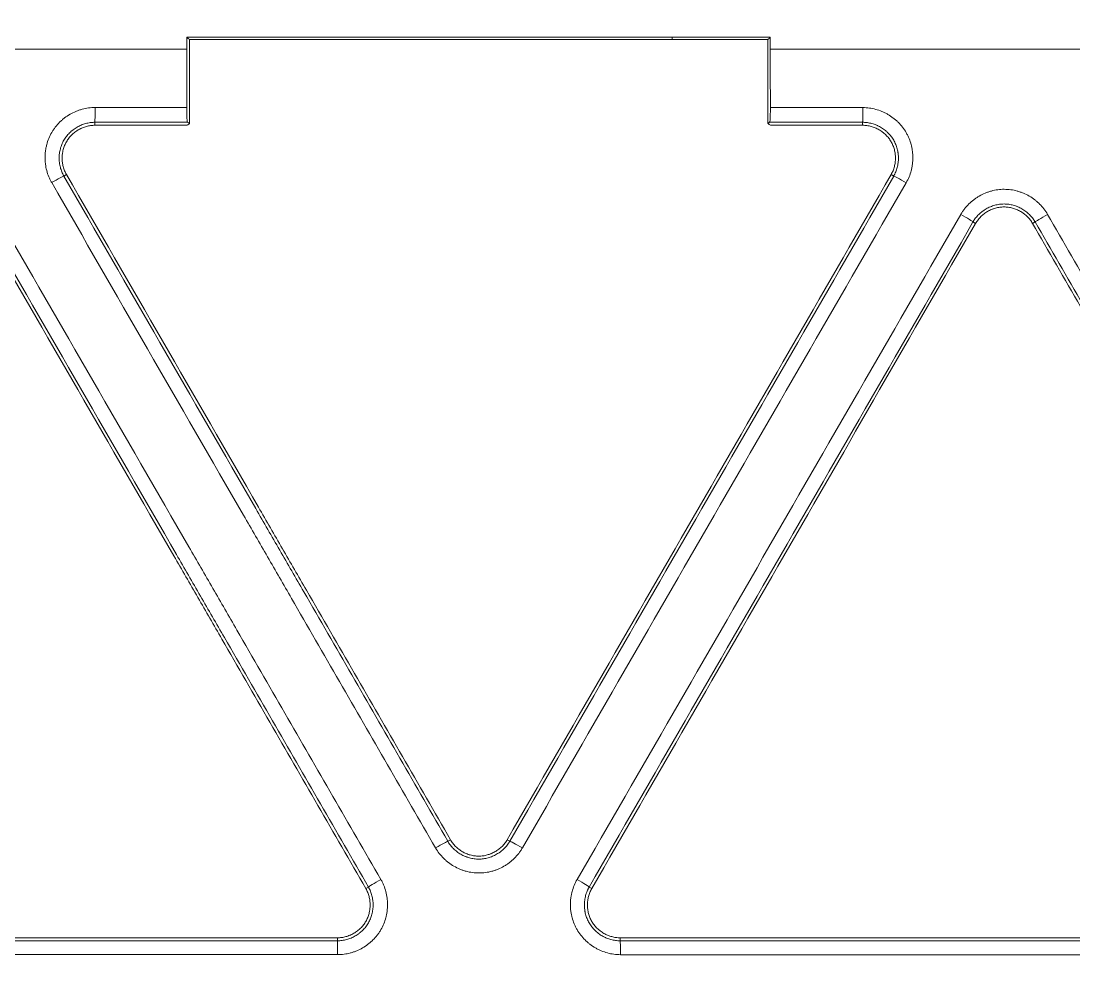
# Model space of a CAD drawing. Header units: inches. Extents: x 405346 to 489838, y -25612 to 14934.
# Drawn here: x 462971.97 to 463007.04, y 4533.81 to 4565.74 of the extents above; entities that cross this region are included whole.
import ezdxf

# ---------------------------------------------------------------- set-up
doc = ezdxf.new("R2010")
doc.units = ezdxf.units.IN
doc.header["$LTSCALE"] = 200
doc.header["$MEASUREMENT"] = 0
doc.layers.add('SS-EQ', color=2, linetype='Continuous', lineweight=20)

# ---------------------------------------------------------------- blocks, each defined once
blk = doc.blocks.new('4way무풍')
at = {"layer": 'SS-EQ'}
for p, q in [((182.845, 243.697), (182.845, 240.893)), ((202.112, 240.898), (202.112, 243.695)), ((179.695, 240.938), (179.695, 240.839)), ((205.27, 240.839), (205.27, 240.938)), ((178.747, 239.197), (178.66, 239.147)), ((206.304, 239.147), (206.217, 239.197)), ((209.033, 237.572), (208.946, 237.622)), ((211.014, 237.622), (210.928, 237.572)), ((191.448, 216.999), (191.535, 217.049)), ((193.43, 217.049), (193.517, 216.999)), ((188.719, 215.424), (188.805, 215.473)), ((196.159, 215.473), (196.246, 215.424)), ((187.771, 213.682), (187.771, 213.782)), ((197.193, 213.782), (197.193, 213.682))]:
    blk.add_line(p, q, dxfattribs=at)
for centre, major_axis, ratio, start_param, end_param in [((179.695, 241.412), (0, -0.474), 0.006993, 0.034977, 1.610114), ((205.269, 241.412), (0, -0.474), 0.011817, 0.03522, 1.605102), ((178.25, 238.91), (-0.41, -0.237), 0.029822, 3.176515, 4.686944), ((206.714, 238.91), (-0.41, 0.237), 0.034752, 4.717189, 6.248258), ((208.536, 237.858), (-0.41, 0.237), 0.034331, 3.17652, 4.715798), ((211.425, 237.858), (0.41, 0.237), 0.018909, 1.542275, 3.10668), ((191.038, 216.762), (-0.41, -0.237), 0.016529, 3.176504, 4.686624), ((193.926, 216.762), (0.41, -0.237), 0.03041, 1.57114, 3.10667), ((189.215, 215.71), (-0.41, -0.237), 0.016714, 4.686852, 6.248274), ((195.749, 215.71), (-0.41, 0.237), 0.030114, 3.176515, 4.711674), ((187.771, 213.208), (0, 0.474), 0.013941, 4.739047, 6.248275), ((197.193, 213.208), (0, 0.474), 0.016632, 4.73696, 6.248274)]:
    blk.add_ellipse(centre, major_axis=major_axis, ratio=ratio, start_param=start_param, end_param=end_param, dxfattribs=at)
for points, knots in [([(0.032, 346.294), (6.969, 346.294), (13.906, 346.294), (27.78, 346.294), (34.717, 346.294), (55.528, 346.294), (69.403, 346.294), (97.151, 346.294), (111.025, 346.294), (138.774, 346.294), (152.648, 346.294), (180.396, 346.294), (194.27, 346.294), (215.082, 346.294), (222.019, 346.294), (235.893, 346.294), (242.83, 346.293), (253.236, 346.293), (256.704, 346.293), (263.641, 346.293), (267.11, 346.293), (272.313, 346.294), (274.047, 346.294), (276.648, 346.294), (277.516, 346.294), (279.25, 346.293), (280.117, 346.293), (281.418, 346.292), (281.851, 346.292), (282.718, 346.292), (283.152, 346.292), (283.802, 346.293), (284.019, 346.293), (284.453, 346.293), (284.669, 346.294), (285.103, 346.293), (285.32, 346.293), (285.753, 346.29), (285.97, 346.288), (286.62, 346.277), (287.054, 346.265), (287.92, 346.231), (288.353, 346.21), (289.653, 346.132), (290.519, 346.062), (291.818, 345.929), (292.25, 345.88), (292.899, 345.799), (293.116, 345.771), (293.548, 345.712), (294.627, 345.561), (295.697, 345.381), (298.249, 344.897), (299.929, 344.504), (302.417, 343.81), (304.065, 343.312), (305.692, 342.745), (308.116, 341.843), (309.711, 341.171), (311.481, 340.335), (311.677, 340.241), (312.069, 340.051), (312.265, 339.955), (312.851, 339.663), (313.238, 339.464), (314.393, 338.857), (315.91, 338.017), (317.385, 337.118), (318.837, 336.19), (319.553, 335.711), (320.962, 334.724), (322.351, 333.707), (324.369, 332.094), (326.323, 330.393), (327.582, 329.199), (328.355, 328.434), (328.586, 328.204), (328.815, 327.97), (328.968, 327.815), (329.044, 327.736), (329.423, 327.345), (329.723, 327.029), (330.61, 326.072), (331.762, 324.776), (333.399, 322.77), (334.43, 321.391), (335.932, 319.291), (336.873, 317.85), (338.196, 315.627), (339.047, 314.124), (339.838, 312.579), (340.313, 311.601), (340.454, 311.306), (340.593, 311.01), (340.685, 310.812), (340.731, 310.713), (340.958, 310.218), (341.136, 309.82), (341.654, 308.624), (342.309, 307.019), (343.186, 304.582), (343.7, 302.939), (344.419, 300.459), (344.828, 298.787), (345.336, 296.251), (345.487, 295.4), (345.755, 293.69), (345.871, 292.83), (345.994, 291.749), (346.017, 291.532), (346.062, 291.099), (346.083, 290.881), (346.143, 290.23), (346.178, 289.796), (346.239, 288.927), (346.265, 288.492), (346.307, 287.624), (346.324, 287.189), (346.342, 286.538), (346.347, 286.32), (346.354, 285.886), (346.356, 285.669), (346.359, 285.234), (346.359, 285.017), (346.359, 284.582), (346.359, 284.365), (346.359, 283.714), (346.358, 283.279), (346.358, 282.41), (346.358, 281.976), (346.358, 280.672), (346.358, 279.803), (346.359, 278.065), (346.359, 277.196), (346.359, 274.59), (346.359, 272.852), (346.358, 264.162), (346.359, 257.21), (346.359, 236.355), (346.359, 222.452), (346.359, 194.646), (346.359, 180.742), (346.359, 152.936), (346.359, 139.033), (346.359, 111.226), (346.359, 69.516), (346.359, 27.806), (346.359, 0)], [0, 0, 0, 0, 0.03125, 0.03125, 0.0625, 0.0625, 0.125, 0.125, 0.1875, 0.1875, 0.25, 0.25, 0.3125, 0.3125, 0.34375, 0.34375, 0.375, 0.375, 0.390625, 0.390625, 0.40625, 0.40625, 0.414062, 0.414062, 0.417969, 0.417969, 0.421875, 0.421875, 0.423828, 0.423828, 0.425781, 0.425781, 0.426758, 0.426758, 0.427734, 0.427734, 0.428711, 0.428711, 0.429687, 0.429687, 0.431641, 0.431641, 0.433594, 0.433594, 0.4375, 0.4375, 0.439453, 0.439453, 0.44043, 0.44043, 0.441406, 0.445312, 0.445312, 0.453125, 0.453125, 0.457031, 0.460937, 0.460937, 0.46875, 0.46875, 0.469727, 0.469727, 0.470703, 0.470703, 0.472656, 0.472656, 0.476562, 0.480469, 0.480469, 0.484375, 0.484375, 0.488281, 0.492187, 0.496094, 0.5, 0.5, 0.500977, 0.501465, 0.501465, 0.501953, 0.501953, 0.503906, 0.503906, 0.507812, 0.511719, 0.515625, 0.515625, 0.523437, 0.523437, 0.527344, 0.53125, 0.53125, 0.532227, 0.532715, 0.532715, 0.533203, 0.533203, 0.535156, 0.535156, 0.539062, 0.542969, 0.546875, 0.546875, 0.554687, 0.554687, 0.558594, 0.558594, 0.5625, 0.5625, 0.563477, 0.563477, 0.564453, 0.564453, 0.566406, 0.566406, 0.568359, 0.568359, 0.570312, 0.570312, 0.571289, 0.571289, 0.572266, 0.572266, 0.573242, 0.573242, 0.574219, 0.574219, 0.576172, 0.576172, 0.578125, 0.578125, 0.582031, 0.582031, 0.585937, 0.585937, 0.59375, 0.59375, 0.625, 0.625, 0.6875, 0.6875, 0.75, 0.75, 0.8125, 0.8125, 0.875, 1, 1, 1, 1]), ([(345.164, 0), (345.164, 27.72), (345.163, 69.299), (345.162, 110.879), (345.161, 138.598), (345.16, 152.458), (345.159, 180.178), (345.157, 194.038), (345.154, 221.758), (345.152, 235.618), (345.147, 256.407), (345.146, 263.337), (345.145, 272), (345.145, 273.732), (345.144, 276.331), (345.144, 277.197), (345.143, 278.93), (345.142, 279.796), (345.142, 281.095), (345.141, 281.528), (345.141, 282.395), (345.142, 282.828), (345.141, 283.694), (345.141, 284.127), (345.14, 284.777), (345.139, 284.993), (345.136, 285.426), (345.134, 285.643), (345.124, 286.293), (345.113, 286.726), (345.081, 287.592), (345.06, 288.025), (345.009, 288.891), (344.979, 289.324), (344.926, 289.973), (344.898, 290.298), (344.868, 290.622), (344.847, 290.839), (344.836, 290.947), (344.736, 291.92), (344.629, 292.78), (344.379, 294.49), (344.236, 295.34), (343.754, 297.876), (343.361, 299.547), (342.666, 302.024), (342.167, 303.666), (341.312, 306.1), (340.67, 307.703), (340.162, 308.898), (339.901, 309.494), (339.629, 310.086), (339.446, 310.481), (339.353, 310.677), (338.885, 311.657), (338.495, 312.43), (337.684, 313.954), (337.263, 314.706), (336.391, 316.188), (335.94, 316.919), (335.007, 318.359), (334.525, 319.069), (333.532, 320.468), (332.508, 321.846), (330.881, 323.85), (329.736, 325.143), (328.853, 326.097), (328.555, 326.413), (328.177, 326.804), (328.101, 326.882), (327.949, 327.037), (327.721, 327.27), (327.491, 327.5), (326.721, 328.264), (325.466, 329.454), (323.518, 331.149), (321.504, 332.755), (320.119, 333.766), (318.711, 334.748), (317.997, 335.224), (316.546, 336.146), (315.81, 336.592), (314.315, 337.454), (313.557, 337.87), (312.595, 338.371), (312.305, 338.52), (312.014, 338.666), (311.82, 338.764), (311.722, 338.812), (311.235, 339.053), (310.844, 339.24), (309.666, 339.79), (308.875, 340.138), (307.283, 340.799), (305.68, 341.425), (303.244, 342.257), (301.598, 342.742), (299.114, 343.417), (297.436, 343.796), (294.888, 344.258), (294.033, 344.394), (292.957, 344.542), (292.742, 344.57), (292.31, 344.625), (291.663, 344.703), (291.015, 344.771), (289.72, 344.892), (288.856, 344.953), (287.56, 345.018), (287.128, 345.036), (286.48, 345.054), (286.264, 345.059), (285.832, 345.066), (285.615, 345.069), (285.183, 345.072), (284.967, 345.073), (284.535, 345.074), (284.318, 345.075), (283.67, 345.075), (283.237, 345.076), (282.589, 345.076), (282.373, 345.076), (281.94, 345.076), (281.724, 345.076), (281.076, 345.076), (280.643, 345.076), (279.346, 345.077), (278.481, 345.077), (276.752, 345.078), (275.887, 345.078), (273.293, 345.079), (271.563, 345.079), (262.916, 345.08), (255.998, 345.082), (242.162, 345.085), (235.244, 345.086), (221.408, 345.088), (214.49, 345.089), (193.736, 345.092), (179.9, 345.093), (152.228, 345.095), (138.392, 345.096), (110.72, 345.097), (96.884, 345.097), (69.212, 345.098), (55.376, 345.098), (34.622, 345.098), (27.704, 345.099), (13.868, 345.099), (6.95, 345.099), (0.032, 345.099)], [0, 0, 0, 0, 0.125, 0.1875, 0.1875, 0.25, 0.25, 0.3125, 0.3125, 0.375, 0.375, 0.40625, 0.40625, 0.414063, 0.414063, 0.417969, 0.417969, 0.421875, 0.421875, 0.423828, 0.423828, 0.425781, 0.425781, 0.427734, 0.427734, 0.428711, 0.428711, 0.429688, 0.429688, 0.431641, 0.431641, 0.433594, 0.433594, 0.435547, 0.435547, 0.436523, 0.437012, 0.437012, 0.4375, 0.4375, 0.441406, 0.441406, 0.445313, 0.445313, 0.453125, 0.453125, 0.457031, 0.460938, 0.464844, 0.464844, 0.466797, 0.467773, 0.467773, 0.46875, 0.46875, 0.472656, 0.472656, 0.476563, 0.476563, 0.480469, 0.480469, 0.484375, 0.484375, 0.488281, 0.492188, 0.496094, 0.496094, 0.498047, 0.498047, 0.498535, 0.498535, 0.499023, 0.5, 0.5, 0.503906, 0.507813, 0.511719, 0.515625, 0.515625, 0.519531, 0.519531, 0.523438, 0.523438, 0.527344, 0.527344, 0.52832, 0.528809, 0.528809, 0.529297, 0.529297, 0.53125, 0.53125, 0.535156, 0.535156, 0.539063, 0.542969, 0.546875, 0.546875, 0.554688, 0.554688, 0.558594, 0.558594, 0.55957, 0.55957, 0.560547, 0.5625, 0.5625, 0.566406, 0.566406, 0.568359, 0.568359, 0.569336, 0.569336, 0.570313, 0.570313, 0.571289, 0.571289, 0.572266, 0.572266, 0.574219, 0.574219, 0.575195, 0.575195, 0.576172, 0.576172, 0.578125, 0.578125, 0.582031, 0.582031, 0.585938, 0.585938, 0.59375, 0.59375, 0.625, 0.625, 0.65625, 0.65625, 0.6875, 0.6875, 0.75, 0.75, 0.8125, 0.8125, 0.875, 0.875, 0.9375, 0.9375, 0.96875, 0.96875, 1, 1, 1, 1]), ([(182.839, 243.697), (182.827, 243.708), (182.816, 243.719), (182.789, 243.746), (182.773, 243.762), (182.757, 243.778)], [0, 0, 0, 0, 0.414035, 0.414035, 1, 1, 1, 1]), ([(182.757, 243.778), (185.452, 243.778), (188.146, 243.778), (193.535, 243.778), (196.229, 243.778), (198.923, 243.778)], [0, 0, 0, 0, 0.5, 0.5, 1, 1, 1, 1]), ([(198.923, 243.777), (199.468, 243.777), (200.013, 243.776), (201.102, 243.775), (201.647, 243.775), (202.191, 243.774)], [0, 0, 0, 0, 0.5, 0.5, 1, 1, 1, 1]), ([(202.191, 243.774), (202.178, 243.761), (202.165, 243.747), (202.138, 243.721), (202.125, 243.708), (202.112, 243.695)], [0, 0, 0, 0, 0.5, 0.5, 1, 1, 1, 1]), ([(182.757, 243.372), (175.142, 243.372), (167.527, 243.372), (152.298, 243.372), (144.683, 243.372), (129.453, 243.372), (121.839, 243.372), (110.416, 243.372), (106.609, 243.372), (98.994, 243.372), (95.186, 243.372), (83.764, 243.372), (76.149, 243.372), (60.919, 243.372), (53.305, 243.372), (41.882, 243.372), (38.075, 243.372), (30.46, 243.372), (26.652, 243.372), (19.038, 243.372), (15.23, 243.372), (7.615, 243.372), (3.808, 243.372), (0, 243.372)], [0, 0, 0, 0, 0.125, 0.125, 0.25, 0.25, 0.375, 0.375, 0.4375, 0.4375, 0.5, 0.5, 0.625, 0.625, 0.75, 0.75, 0.8125, 0.8125, 0.875, 0.875, 0.9375, 0.9375, 1, 1, 1, 1]), ([(238.109, 243.372), (235.116, 243.372), (232.123, 243.372), (226.137, 243.372), (223.144, 243.372), (217.158, 243.372), (214.165, 243.372), (208.179, 243.372), (205.185, 243.372), (202.192, 243.372)], [0, 0, 0, 0, 0.25, 0.25, 0.5, 0.5, 0.75, 0.75, 1, 1, 1, 1]), ([(178.254, 238.928), (178.235, 238.96), (178.218, 238.992), (178.186, 239.058), (178.171, 239.092), (178.13, 239.193), (178.084, 239.33), (178.056, 239.472), (178.045, 239.563), (178.042, 239.581), (178.039, 239.618), (178.035, 239.672), (178.033, 239.727), (178.033, 239.836), (178.038, 239.908), (178.052, 240.016), (178.057, 240.052), (178.068, 240.106), (178.072, 240.124), (178.08, 240.159), (178.084, 240.177), (178.107, 240.265), (178.153, 240.403), (178.217, 240.533), (178.272, 240.628), (178.291, 240.659), (178.332, 240.72), (178.353, 240.749), (178.42, 240.835), (178.468, 240.889), (178.545, 240.966), (178.571, 240.991), (178.613, 241.026), (178.627, 241.038), (178.655, 241.061), (178.669, 241.073), (178.742, 241.128), (178.863, 241.209), (178.993, 241.273), (179.077, 241.308), (179.094, 241.315), (179.128, 241.328), (179.145, 241.334), (179.197, 241.352), (179.232, 241.363), (179.338, 241.391), (179.408, 241.406), (179.552, 241.425), (179.625, 241.43), (179.698, 241.43)], [0, 0, 0, 0, 0.03125, 0.03125, 0.0625, 0.0625, 0.125, 0.1875, 0.1875, 0.203125, 0.203125, 0.21875, 0.25, 0.25, 0.3125, 0.3125, 0.34375, 0.34375, 0.359375, 0.359375, 0.375, 0.375, 0.4375, 0.5, 0.5, 0.53125, 0.53125, 0.5625, 0.5625, 0.625, 0.625, 0.65625, 0.65625, 0.671875, 0.671875, 0.6875, 0.6875, 0.75, 0.8125, 0.8125, 0.828125, 0.828125, 0.84375, 0.84375, 0.875, 0.875, 0.9375, 0.9375, 1, 1, 1, 1]), ([(182.753, 241.43), (182.752, 241.399), (182.753, 241.368), (182.753, 241.322), (182.753, 241.307), (182.754, 241.276), (182.754, 241.261), (182.755, 241.218), (182.755, 241.19), (182.757, 241.15), (182.757, 241.137), (182.758, 241.112), (182.759, 241.1), (182.76, 241.066), (182.761, 241.046), (182.763, 241.023), (182.763, 241.019), (182.764, 241.01), (182.765, 240.998), (182.767, 240.98), (182.769, 240.969), (182.77, 240.958), (182.771, 240.954), (182.773, 240.943), (182.775, 240.939), (182.776, 240.938)], [0, 0, 0, 0, 0.125, 0.125, 0.1875, 0.1875, 0.25, 0.25, 0.375, 0.375, 0.4375, 0.4375, 0.5, 0.5, 0.625, 0.625, 0.65625, 0.65625, 0.6875, 0.75, 0.8125, 0.8125, 0.875, 0.875, 1, 1, 1, 1]), ([(202.172, 240.938), (202.174, 240.939), (202.175, 240.943), (202.178, 240.954), (202.178, 240.958), (202.18, 240.968), (202.181, 240.974), (202.183, 240.993), (202.184, 241.009), (202.186, 241.036), (202.187, 241.046), (202.188, 241.066), (202.189, 241.077), (202.19, 241.111), (202.191, 241.136), (202.193, 241.175), (202.193, 241.189), (202.194, 241.217), (202.194, 241.245), (202.195, 241.275), (202.195, 241.305), (202.195, 241.32), (202.196, 241.366), (202.196, 241.397), (202.196, 241.428)], [0, 0, 0, 0, 0.125, 0.125, 0.1875, 0.1875, 0.25, 0.25, 0.375, 0.375, 0.4375, 0.4375, 0.5, 0.5, 0.625, 0.625, 0.6875, 0.6875, 0.75, 0.8125, 0.8125, 0.875, 0.875, 1, 1, 1, 1]), ([(205.275, 241.428), (205.312, 241.428), (205.349, 241.427), (205.422, 241.422), (205.458, 241.418), (205.566, 241.403), (205.708, 241.374), (205.845, 241.327), (205.93, 241.292), (205.947, 241.284), (205.98, 241.269), (206.03, 241.245), (206.078, 241.22), (206.172, 241.165), (206.232, 241.125), (206.319, 241.059), (206.347, 241.036), (206.388, 241), (206.402, 240.987), (206.429, 240.962), (206.442, 240.95), (206.507, 240.886), (206.603, 240.777), (206.684, 240.656), (206.738, 240.562), (206.756, 240.529), (206.788, 240.463), (206.803, 240.43), (206.844, 240.33), (206.867, 240.261), (206.895, 240.156), (206.903, 240.121), (206.913, 240.067), (206.916, 240.049), (206.922, 240.013), (206.925, 239.995), (206.937, 239.904), (206.946, 239.759), (206.937, 239.614), (206.925, 239.524), (206.922, 239.506), (206.916, 239.47), (206.913, 239.452), (206.903, 239.398), (206.895, 239.362), (206.867, 239.257), (206.844, 239.188), (206.789, 239.054), (206.757, 238.989), (206.72, 238.925)], [0, 0, 0, 0, 0.03125, 0.03125, 0.0625, 0.0625, 0.125, 0.1875, 0.1875, 0.203125, 0.203125, 0.21875, 0.25, 0.25, 0.3125, 0.3125, 0.34375, 0.34375, 0.359375, 0.359375, 0.375, 0.375, 0.4375, 0.5, 0.5, 0.53125, 0.53125, 0.5625, 0.5625, 0.625, 0.625, 0.65625, 0.65625, 0.671875, 0.671875, 0.6875, 0.6875, 0.75, 0.8125, 0.8125, 0.828125, 0.828125, 0.84375, 0.84375, 0.875, 0.875, 0.9375, 0.9375, 1, 1, 1, 1]), ([(179.695, 240.938), (179.692, 240.938), (179.688, 240.938), (179.682, 240.938), (179.672, 240.938), (179.649, 240.937), (179.603, 240.935), (179.565, 240.931), (179.488, 240.92), (179.437, 240.91), (179.361, 240.889), (179.336, 240.882), (179.287, 240.865), (179.262, 240.855), (179.19, 240.825), (179.097, 240.779), (179.011, 240.721), (178.959, 240.682), (178.948, 240.674), (178.928, 240.657), (178.898, 240.632), (178.869, 240.605), (178.814, 240.551), (178.78, 240.512), (178.732, 240.45), (178.717, 240.429), (178.688, 240.386), (178.674, 240.364), (178.634, 240.296), (178.589, 240.202), (178.556, 240.104), (178.536, 240.028), (178.53, 240.003), (178.521, 239.951), (178.516, 239.926), (178.507, 239.848), (178.503, 239.797), (178.503, 239.719), (178.504, 239.693), (178.506, 239.654), (178.507, 239.641), (178.51, 239.615), (178.511, 239.602), (178.52, 239.537), (178.539, 239.435), (178.572, 239.336), (178.601, 239.264), (178.612, 239.24), (178.629, 239.205), (178.635, 239.193), (178.644, 239.176), (178.649, 239.167), (178.654, 239.159), (178.657, 239.153), (178.659, 239.15), (178.66, 239.147)], [0, 0, 0, 0, 0.003906, 0.003906, 0.007812, 0.015625, 0.03125, 0.0625, 0.0625, 0.125, 0.125, 0.15625, 0.15625, 0.1875, 0.1875, 0.25, 0.3125, 0.3125, 0.328125, 0.328125, 0.34375, 0.375, 0.375, 0.4375, 0.4375, 0.46875, 0.46875, 0.5, 0.5, 0.5625, 0.625, 0.625, 0.65625, 0.65625, 0.6875, 0.6875, 0.75, 0.75, 0.78125, 0.78125, 0.796875, 0.796875, 0.8125, 0.8125, 0.875, 0.9375, 0.9375, 0.96875, 0.96875, 0.984375, 0.984375, 0.992187, 0.996094, 0.996094, 1, 1, 1, 1]), ([(178.747, 239.197), (178.723, 239.239), (178.702, 239.282), (178.666, 239.37), (178.651, 239.415), (178.633, 239.484), (178.628, 239.507), (178.619, 239.555), (178.615, 239.578), (178.606, 239.649), (178.6, 239.744), (178.606, 239.839), (178.614, 239.899), (178.615, 239.911), (178.619, 239.935), (178.625, 239.97), (178.633, 240.005), (178.651, 240.074), (178.666, 240.119), (178.693, 240.185), (178.703, 240.206), (178.724, 240.249), (178.735, 240.271), (178.771, 240.333), (178.824, 240.412), (178.887, 240.483), (178.938, 240.534), (178.956, 240.55), (178.992, 240.582), (179.011, 240.597), (179.067, 240.64), (179.107, 240.666), (179.169, 240.702), (179.2, 240.719), (179.233, 240.734), (179.255, 240.744), (179.266, 240.749), (179.321, 240.772), (179.411, 240.803), (179.504, 240.823), (179.575, 240.832), (179.599, 240.835), (179.647, 240.838), (179.671, 240.839), (179.695, 240.839)], [0, 0, 0, 0, 0.0625, 0.0625, 0.125, 0.125, 0.15625, 0.15625, 0.1875, 0.1875, 0.25, 0.3125, 0.3125, 0.328125, 0.328125, 0.34375, 0.375, 0.375, 0.4375, 0.4375, 0.46875, 0.46875, 0.5, 0.5, 0.5625, 0.625, 0.625, 0.65625, 0.65625, 0.6875, 0.6875, 0.75, 0.75, 0.78125, 0.796875, 0.796875, 0.8125, 0.8125, 0.875, 0.9375, 0.9375, 0.96875, 0.96875, 1, 1, 1, 1]), ([(206.304, 239.147), (206.306, 239.15), (206.307, 239.153), (206.31, 239.159), (206.315, 239.167), (206.326, 239.187), (206.347, 239.228), (206.363, 239.264), (206.392, 239.335), (206.409, 239.385), (206.428, 239.46), (206.434, 239.485), (206.444, 239.537), (206.448, 239.563), (206.458, 239.64), (206.465, 239.744), (206.458, 239.847), (206.45, 239.912), (206.448, 239.925), (206.444, 239.951), (206.437, 239.99), (206.428, 240.028), (206.409, 240.103), (206.392, 240.152), (206.363, 240.224), (206.352, 240.248), (206.329, 240.295), (206.317, 240.318), (206.278, 240.386), (206.249, 240.429), (206.185, 240.511), (206.151, 240.55), (206.105, 240.596), (206.095, 240.605), (206.076, 240.622), (206.066, 240.631), (206.037, 240.657), (206.016, 240.673), (205.954, 240.721), (205.911, 240.749), (205.844, 240.788), (205.809, 240.807), (205.774, 240.824), (205.75, 240.835), (205.738, 240.84), (205.678, 240.865), (205.579, 240.899), (205.478, 240.92), (205.401, 240.931), (205.375, 240.934), (205.335, 240.936), (205.322, 240.937), (205.303, 240.938), (205.293, 240.938), (205.283, 240.938), (205.276, 240.938), (205.273, 240.938), (205.27, 240.938)], [0, 0, 0, 0, 0.003906, 0.003906, 0.007813, 0.015625, 0.03125, 0.0625, 0.0625, 0.125, 0.125, 0.15625, 0.15625, 0.1875, 0.1875, 0.25, 0.3125, 0.3125, 0.328125, 0.328125, 0.34375, 0.375, 0.375, 0.4375, 0.4375, 0.46875, 0.46875, 0.5, 0.5, 0.5625, 0.5625, 0.625, 0.625, 0.640625, 0.640625, 0.65625, 0.65625, 0.6875, 0.6875, 0.75, 0.75, 0.78125, 0.796875, 0.796875, 0.8125, 0.8125, 0.875, 0.9375, 0.9375, 0.96875, 0.96875, 0.984375, 0.984375, 0.992188, 0.996094, 0.996094, 1, 1, 1, 1]), ([(205.27, 240.839), (205.318, 240.839), (205.366, 240.836), (205.46, 240.823), (205.506, 240.813), (205.575, 240.794), (205.598, 240.787), (205.643, 240.771), (205.666, 240.763), (205.732, 240.735), (205.817, 240.693), (205.897, 240.64), (205.944, 240.604), (205.954, 240.596), (205.972, 240.581), (206, 240.558), (206.026, 240.534), (206.077, 240.484), (206.108, 240.448), (206.152, 240.392), (206.166, 240.373), (206.193, 240.333), (206.206, 240.312), (206.242, 240.25), (206.283, 240.165), (206.313, 240.074), (206.332, 240.005), (206.337, 239.982), (206.346, 239.934), (206.35, 239.911), (206.359, 239.84), (206.362, 239.793), (206.362, 239.721), (206.361, 239.697), (206.358, 239.65), (206.356, 239.626), (206.347, 239.554), (206.329, 239.461), (206.299, 239.371), (206.263, 239.283), (206.242, 239.239), (206.217, 239.197)], [0, 0, 0, 0, 0.0625, 0.0625, 0.125, 0.125, 0.15625, 0.15625, 0.1875, 0.1875, 0.25, 0.3125, 0.3125, 0.328125, 0.328125, 0.34375, 0.375, 0.375, 0.4375, 0.4375, 0.46875, 0.46875, 0.5, 0.5, 0.5625, 0.625, 0.625, 0.65625, 0.65625, 0.6875, 0.6875, 0.75, 0.75, 0.78125, 0.78125, 0.8125, 0.8125, 0.875, 0.9375, 0.9375, 1, 1, 1, 1]), ([(191.044, 216.775), (189.978, 218.621), (188.912, 220.467), (187.313, 223.237), (186.78, 224.16), (185.981, 225.544), (185.714, 226.006), (185.181, 226.929), (184.915, 227.391), (182.517, 231.544), (180.385, 235.236), (178.254, 238.928)], [0, 0, 0, 0, 0.25, 0.25, 0.375, 0.375, 0.4375, 0.4375, 0.5, 0.5, 1, 1, 1, 1]), ([(178.66, 239.147), (180.791, 235.456), (182.922, 231.765), (185.32, 227.612), (185.586, 227.151), (186.119, 226.228), (186.385, 225.767), (187.185, 224.382), (187.718, 223.459), (189.316, 220.691), (190.382, 218.845), (191.448, 216.999)], [0, 0, 0, 0, 0.5, 0.5, 0.5625, 0.5625, 0.625, 0.625, 0.75, 0.75, 1, 1, 1, 1]), ([(178.747, 239.197), (180.878, 235.507), (183.009, 231.815), (185.407, 227.663), (185.673, 227.201), (186.206, 226.278), (186.472, 225.817), (187.272, 224.433), (187.804, 223.51), (189.403, 220.741), (190.469, 218.895), (191.535, 217.049)], [0, 0, 0, 0, 0.5, 0.5, 0.5625, 0.5625, 0.625, 0.625, 0.75, 0.75, 1, 1, 1, 1]), ([(193.43, 217.049), (195.561, 220.741), (197.693, 224.432), (201.955, 231.815), (204.086, 235.506), (206.217, 239.197)], [0, 0, 0, 0, 0.5, 0.5, 1, 1, 1, 1]), ([(193.517, 216.999), (195.648, 220.691), (197.779, 224.382), (202.042, 231.765), (204.173, 235.456), (206.304, 239.147)], [0, 0, 0, 0, 0.5, 0.5, 1, 1, 1, 1]), ([(206.72, 238.925), (204.589, 235.234), (202.458, 231.542), (198.196, 224.158), (196.065, 220.466), (193.933, 216.774)], [0, 0, 0, 0, 0.5, 0.5, 1, 1, 1, 1]), ([(208.543, 237.873), (208.561, 237.905), (208.581, 237.936), (208.622, 237.997), (208.643, 238.026), (208.71, 238.113), (208.806, 238.221), (208.915, 238.316), (208.988, 238.372), (209.003, 238.382), (209.033, 238.404), (209.078, 238.435), (209.124, 238.463), (209.218, 238.518), (209.283, 238.55), (209.384, 238.592), (209.418, 238.605), (209.47, 238.623), (209.487, 238.628), (209.522, 238.639), (209.54, 238.644), (209.628, 238.668), (209.77, 238.697), (209.914, 238.707), (210.024, 238.707), (210.061, 238.705), (210.134, 238.701), (210.17, 238.697), (210.278, 238.682), (210.348, 238.668), (210.453, 238.639), (210.488, 238.629), (210.54, 238.611), (210.557, 238.605), (210.591, 238.592), (210.608, 238.585), (210.693, 238.55), (210.823, 238.485), (210.944, 238.405), (211.016, 238.349), (211.03, 238.338), (211.059, 238.315), (211.073, 238.303), (211.114, 238.267), (211.141, 238.242), (211.218, 238.165), (211.266, 238.111), (211.355, 237.996), (211.395, 237.936), (211.432, 237.873)], [0, 0, 0, 0, 0.03125, 0.03125, 0.0625, 0.0625, 0.125, 0.1875, 0.1875, 0.203125, 0.203125, 0.21875, 0.25, 0.25, 0.3125, 0.3125, 0.34375, 0.34375, 0.359375, 0.359375, 0.375, 0.375, 0.4375, 0.5, 0.5, 0.53125, 0.53125, 0.5625, 0.5625, 0.625, 0.625, 0.65625, 0.65625, 0.671875, 0.671875, 0.6875, 0.6875, 0.75, 0.8125, 0.8125, 0.828125, 0.828125, 0.84375, 0.84375, 0.875, 0.875, 0.9375, 0.9375, 1, 1, 1, 1]), ([(211.014, 237.622), (211.013, 237.624), (211.011, 237.627), (211.008, 237.633), (211.003, 237.641), (210.991, 237.661), (210.966, 237.699), (210.943, 237.731), (210.896, 237.792), (210.861, 237.831), (210.806, 237.886), (210.787, 237.903), (210.747, 237.938), (210.727, 237.954), (210.664, 238.002), (210.578, 238.059), (210.485, 238.105), (210.425, 238.131), (210.412, 238.136), (210.388, 238.145), (210.351, 238.158), (210.314, 238.17), (210.239, 238.19), (210.188, 238.201), (210.111, 238.211), (210.085, 238.214), (210.033, 238.217), (210.006, 238.218), (209.928, 238.218), (209.876, 238.215), (209.774, 238.201), (209.723, 238.19), (209.647, 238.17), (209.622, 238.162), (209.573, 238.145), (209.548, 238.135), (209.477, 238.105), (209.43, 238.082), (209.363, 238.043), (209.33, 238.023), (209.297, 238.001), (209.276, 237.986), (209.265, 237.978), (209.213, 237.938), (209.135, 237.87), (209.066, 237.793), (209.018, 237.731), (209.003, 237.71), (208.981, 237.678), (208.974, 237.667), (208.963, 237.65), (208.958, 237.641), (208.953, 237.633), (208.95, 237.627), (208.948, 237.625), (208.946, 237.622)], [0, 0, 0, 0, 0.003906, 0.003906, 0.007813, 0.015625, 0.03125, 0.0625, 0.0625, 0.125, 0.125, 0.15625, 0.15625, 0.1875, 0.1875, 0.25, 0.3125, 0.3125, 0.328125, 0.328125, 0.34375, 0.375, 0.375, 0.4375, 0.4375, 0.46875, 0.46875, 0.5, 0.5, 0.5625, 0.5625, 0.625, 0.625, 0.65625, 0.65625, 0.6875, 0.6875, 0.75, 0.75, 0.78125, 0.796875, 0.796875, 0.8125, 0.8125, 0.875, 0.9375, 0.9375, 0.96875, 0.96875, 0.984375, 0.984375, 0.992188, 0.996094, 0.996094, 1, 1, 1, 1]), ([(176.432, 237.876), (178.563, 234.184), (180.694, 230.492), (183.092, 226.338), (183.359, 225.877), (183.892, 224.954), (184.158, 224.492), (184.958, 223.108), (185.491, 222.185), (187.09, 219.415), (188.156, 217.569), (189.222, 215.723)], [0, 0, 0, 0, 0.5, 0.5, 0.5625, 0.5625, 0.625, 0.625, 0.75, 0.75, 1, 1, 1, 1]), ([(195.756, 215.722), (197.887, 219.414), (200.019, 223.106), (204.281, 230.49), (206.412, 234.181), (208.543, 237.873)], [0, 0, 0, 0, 0.5, 0.5, 1, 1, 1, 1]), ([(209.033, 237.572), (209.057, 237.614), (209.084, 237.653), (209.142, 237.728), (209.173, 237.764), (209.224, 237.814), (209.242, 237.83), (209.278, 237.862), (209.297, 237.877), (209.354, 237.92), (209.433, 237.973), (209.518, 238.015), (209.574, 238.038), (209.585, 238.043), (209.607, 238.051), (209.641, 238.064), (209.675, 238.074), (209.744, 238.093), (209.79, 238.103), (209.861, 238.112), (209.885, 238.115), (209.932, 238.118), (209.956, 238.119), (210.028, 238.119), (210.123, 238.113), (210.217, 238.094), (210.286, 238.075), (210.309, 238.068), (210.354, 238.052), (210.376, 238.043), (210.442, 238.016), (210.485, 237.995), (210.547, 237.959), (210.577, 237.94), (210.607, 237.92), (210.626, 237.906), (210.636, 237.899), (210.684, 237.863), (210.756, 237.8), (210.819, 237.729), (210.877, 237.654), (210.904, 237.614), (210.928, 237.572)], [0, 0, 0, 0, 0.0625, 0.0625, 0.125, 0.125, 0.15625, 0.15625, 0.1875, 0.1875, 0.25, 0.3125, 0.3125, 0.328125, 0.328125, 0.34375, 0.375, 0.375, 0.4375, 0.4375, 0.46875, 0.46875, 0.5, 0.5, 0.5625, 0.625, 0.625, 0.65625, 0.65625, 0.6875, 0.6875, 0.75, 0.75, 0.78125, 0.796875, 0.796875, 0.8125, 0.8125, 0.875, 0.9375, 0.9375, 1, 1, 1, 1]), ([(211.432, 237.873), (212.498, 236.027), (213.564, 234.181), (215.696, 230.489), (216.761, 228.642), (219.959, 223.104), (222.091, 219.412), (224.223, 215.719)], [0, 0, 0, 0, 0.25, 0.25, 0.5, 0.5, 1, 1, 1, 1]), ([(188.719, 215.424), (187.653, 217.269), (186.588, 219.115), (184.989, 221.884), (184.456, 222.807), (183.657, 224.191), (183.391, 224.653), (182.858, 225.576), (180.46, 229.728), (178.063, 233.881), (175.932, 237.572)], [0, 0, 0, 0, 0.25, 0.25, 0.375, 0.375, 0.4375, 0.4375, 0.5, 1, 1, 1, 1]), ([(188.805, 215.473), (187.739, 217.319), (186.674, 219.165), (185.075, 221.934), (184.542, 222.857), (183.743, 224.241), (183.477, 224.702), (182.944, 225.625), (182.677, 226.087), (180.28, 230.239), (178.149, 233.931), (176.018, 237.621)], [0, 0, 0, 0, 0.25, 0.25, 0.375, 0.375, 0.4375, 0.4375, 0.5, 0.5, 1, 1, 1, 1]), ([(208.946, 237.622), (206.815, 233.931), (204.684, 230.239), (200.422, 222.857), (198.29, 219.165), (196.159, 215.473)], [0, 0, 0, 0, 0.5, 0.5, 1, 1, 1, 1]), ([(209.033, 237.572), (206.902, 233.881), (204.771, 230.189), (200.508, 222.807), (198.377, 219.115), (196.246, 215.424)], [0, 0, 0, 0, 0.5, 0.5, 1, 1, 1, 1]), ([(223.716, 215.424), (221.584, 219.115), (219.453, 222.807), (216.256, 228.344), (215.191, 230.19), (213.06, 233.881), (211.994, 235.726), (210.928, 237.572)], [0, 0, 0, 0, 0.5, 0.5, 0.75, 0.75, 1, 1, 1, 1]), ([(223.802, 215.473), (221.67, 219.165), (219.539, 222.856), (216.342, 228.393), (215.277, 230.239), (213.146, 233.93), (212.08, 235.776), (211.014, 237.622)], [0, 0, 0, 0, 0.5, 0.5, 0.75, 0.75, 1, 1, 1, 1]), ([(193.933, 216.774), (193.915, 216.743), (193.896, 216.711), (193.855, 216.651), (193.833, 216.621), (193.767, 216.535), (193.671, 216.426), (193.561, 216.331), (193.488, 216.276), (193.474, 216.265), (193.444, 216.244), (193.399, 216.212), (193.352, 216.184), (193.258, 216.129), (193.193, 216.097), (193.093, 216.055), (193.059, 216.042), (193.007, 216.025), (192.989, 216.019), (192.954, 216.008), (192.937, 216.003), (192.849, 215.979), (192.707, 215.95), (192.562, 215.94), (192.452, 215.94), (192.416, 215.942), (192.343, 215.947), (192.307, 215.95), (192.199, 215.965), (192.128, 215.979), (192.023, 216.008), (191.988, 216.019), (191.937, 216.036), (191.919, 216.043), (191.885, 216.056), (191.868, 216.062), (191.784, 216.098), (191.653, 216.162), (191.533, 216.243), (191.46, 216.298), (191.446, 216.309), (191.418, 216.332), (191.404, 216.344), (191.362, 216.38), (191.336, 216.405), (191.258, 216.482), (191.21, 216.536), (191.122, 216.651), (191.081, 216.711), (191.044, 216.775)], [0, 0, 0, 0, 0.03125, 0.03125, 0.0625, 0.0625, 0.125, 0.1875, 0.1875, 0.203125, 0.203125, 0.21875, 0.25, 0.25, 0.3125, 0.3125, 0.34375, 0.34375, 0.359375, 0.359375, 0.375, 0.375, 0.4375, 0.5, 0.5, 0.53125, 0.53125, 0.5625, 0.5625, 0.625, 0.625, 0.65625, 0.65625, 0.671875, 0.671875, 0.6875, 0.6875, 0.75, 0.8125, 0.8125, 0.828125, 0.828125, 0.84375, 0.84375, 0.875, 0.875, 0.9375, 0.9375, 1, 1, 1, 1]), ([(191.448, 216.999), (191.449, 216.996), (191.451, 216.993), (191.454, 216.987), (191.459, 216.979), (191.471, 216.959), (191.496, 216.921), (191.519, 216.89), (191.567, 216.828), (191.601, 216.789), (191.656, 216.734), (191.676, 216.717), (191.715, 216.682), (191.736, 216.666), (191.798, 216.618), (191.884, 216.561), (191.977, 216.514), (192.038, 216.489), (192.05, 216.484), (192.075, 216.475), (192.111, 216.462), (192.149, 216.45), (192.224, 216.43), (192.275, 216.419), (192.352, 216.409), (192.378, 216.406), (192.43, 216.402), (192.456, 216.401), (192.535, 216.401), (192.586, 216.405), (192.689, 216.419), (192.74, 216.43), (192.815, 216.45), (192.841, 216.458), (192.89, 216.475), (192.914, 216.485), (192.986, 216.515), (193.033, 216.538), (193.1, 216.577), (193.133, 216.597), (193.166, 216.619), (193.187, 216.635), (193.198, 216.642), (193.25, 216.682), (193.328, 216.75), (193.397, 216.828), (193.445, 216.889), (193.46, 216.91), (193.482, 216.943), (193.489, 216.954), (193.5, 216.971), (193.505, 216.979), (193.51, 216.988), (193.513, 216.993), (193.515, 216.996), (193.517, 216.999)], [0, 0, 0, 0, 0.003906, 0.003906, 0.007813, 0.015625, 0.03125, 0.0625, 0.0625, 0.125, 0.125, 0.15625, 0.15625, 0.1875, 0.1875, 0.25, 0.3125, 0.3125, 0.328125, 0.328125, 0.34375, 0.375, 0.375, 0.4375, 0.4375, 0.46875, 0.46875, 0.5, 0.5, 0.5625, 0.5625, 0.625, 0.625, 0.65625, 0.65625, 0.6875, 0.6875, 0.75, 0.75, 0.78125, 0.796875, 0.796875, 0.8125, 0.8125, 0.875, 0.9375, 0.9375, 0.96875, 0.96875, 0.984375, 0.984375, 0.992188, 0.996094, 0.996094, 1, 1, 1, 1]), ([(193.43, 217.049), (193.406, 217.007), (193.379, 216.968), (193.321, 216.893), (193.29, 216.857), (193.239, 216.807), (193.221, 216.791), (193.185, 216.759), (193.166, 216.744), (193.109, 216.701), (193.03, 216.648), (192.945, 216.606), (192.889, 216.583), (192.878, 216.578), (192.856, 216.569), (192.822, 216.557), (192.788, 216.547), (192.719, 216.528), (192.673, 216.518), (192.602, 216.508), (192.578, 216.506), (192.531, 216.503), (192.507, 216.502), (192.435, 216.502), (192.34, 216.508), (192.247, 216.527), (192.177, 216.546), (192.154, 216.553), (192.109, 216.569), (192.087, 216.578), (192.021, 216.605), (191.978, 216.626), (191.916, 216.662), (191.886, 216.681), (191.856, 216.701), (191.837, 216.715), (191.827, 216.722), (191.779, 216.758), (191.707, 216.821), (191.644, 216.892), (191.586, 216.967), (191.559, 217.007), (191.535, 217.049)], [0, 0, 0, 0, 0.0625, 0.0625, 0.125, 0.125, 0.15625, 0.15625, 0.1875, 0.1875, 0.25, 0.3125, 0.3125, 0.328125, 0.328125, 0.34375, 0.375, 0.375, 0.4375, 0.4375, 0.46875, 0.46875, 0.5, 0.5, 0.5625, 0.625, 0.625, 0.65625, 0.65625, 0.6875, 0.6875, 0.75, 0.75, 0.78125, 0.796875, 0.796875, 0.8125, 0.8125, 0.875, 0.9375, 0.9375, 1, 1, 1, 1]), ([(189.222, 215.723), (189.24, 215.691), (189.258, 215.658), (189.29, 215.592), (189.305, 215.559), (189.346, 215.458), (189.392, 215.321), (189.42, 215.178), (189.431, 215.088), (189.433, 215.069), (189.437, 215.033), (189.441, 214.978), (189.443, 214.924), (189.443, 214.815), (189.438, 214.743), (189.424, 214.635), (189.418, 214.599), (189.408, 214.545), (189.404, 214.527), (189.396, 214.491), (189.392, 214.473), (189.368, 214.385), (189.322, 214.248), (189.259, 214.118), (189.204, 214.023), (189.184, 213.992), (189.144, 213.931), (189.122, 213.901), (189.056, 213.815), (189.008, 213.761), (188.931, 213.685), (188.891, 213.648), (188.849, 213.612), (188.821, 213.589), (188.806, 213.578), (188.734, 213.522), (188.613, 213.442), (188.483, 213.378), (188.399, 213.342), (188.382, 213.336), (188.348, 213.323), (188.33, 213.316), (188.278, 213.299), (188.243, 213.288), (188.138, 213.259), (188.067, 213.245), (187.924, 213.226), (187.851, 213.221), (187.778, 213.221)], [0, 0, 0, 0, 0.03125, 0.03125, 0.0625, 0.0625, 0.125, 0.1875, 0.1875, 0.203125, 0.203125, 0.21875, 0.25, 0.25, 0.3125, 0.3125, 0.34375, 0.34375, 0.359375, 0.359375, 0.375, 0.375, 0.4375, 0.5, 0.5, 0.53125, 0.53125, 0.5625, 0.5625, 0.625, 0.625, 0.65625, 0.671875, 0.671875, 0.6875, 0.6875, 0.75, 0.8125, 0.8125, 0.828125, 0.828125, 0.84375, 0.84375, 0.875, 0.875, 0.9375, 0.9375, 1, 1, 1, 1]), ([(197.201, 213.22), (197.164, 213.22), (197.127, 213.221), (197.054, 213.226), (197.018, 213.23), (196.91, 213.244), (196.768, 213.274), (196.631, 213.321), (196.546, 213.356), (196.529, 213.363), (196.496, 213.379), (196.447, 213.402), (196.399, 213.428), (196.304, 213.482), (196.244, 213.523), (196.157, 213.589), (196.129, 213.612), (196.088, 213.648), (196.074, 213.66), (196.047, 213.685), (196.034, 213.698), (195.97, 213.762), (195.874, 213.871), (195.793, 213.991), (195.738, 214.086), (195.72, 214.118), (195.688, 214.184), (195.673, 214.217), (195.632, 214.318), (195.609, 214.386), (195.582, 214.491), (195.573, 214.527), (195.563, 214.58), (195.56, 214.598), (195.554, 214.635), (195.551, 214.653), (195.54, 214.743), (195.53, 214.888), (195.54, 215.033), (195.551, 215.123), (195.554, 215.141), (195.56, 215.178), (195.563, 215.196), (195.573, 215.25), (195.582, 215.285), (195.609, 215.39), (195.632, 215.459), (195.687, 215.593), (195.719, 215.658), (195.756, 215.722)], [0, 0, 0, 0, 0.03125, 0.03125, 0.0625, 0.0625, 0.125, 0.1875, 0.1875, 0.203125, 0.203125, 0.21875, 0.25, 0.25, 0.3125, 0.3125, 0.34375, 0.34375, 0.359375, 0.359375, 0.375, 0.375, 0.4375, 0.5, 0.5, 0.53125, 0.53125, 0.5625, 0.5625, 0.625, 0.625, 0.65625, 0.65625, 0.671875, 0.671875, 0.6875, 0.6875, 0.75, 0.8125, 0.8125, 0.828125, 0.828125, 0.84375, 0.84375, 0.875, 0.875, 0.9375, 0.9375, 1, 1, 1, 1]), ([(187.771, 213.682), (187.775, 213.682), (187.778, 213.682), (187.784, 213.682), (187.794, 213.682), (187.817, 213.682), (187.863, 213.685), (187.902, 213.689), (187.979, 213.699), (188.029, 213.71), (188.105, 213.73), (188.13, 213.738), (188.179, 213.755), (188.204, 213.764), (188.276, 213.795), (188.369, 213.841), (188.455, 213.898), (188.507, 213.938), (188.518, 213.946), (188.538, 213.963), (188.568, 213.988), (188.597, 214.014), (188.652, 214.069), (188.686, 214.108), (188.734, 214.169), (188.749, 214.19), (188.778, 214.234), (188.792, 214.256), (188.831, 214.324), (188.854, 214.371), (188.893, 214.467), (188.91, 214.516), (188.93, 214.592), (188.935, 214.617), (188.945, 214.669), (188.949, 214.694), (188.959, 214.772), (188.963, 214.823), (188.963, 214.901), (188.962, 214.927), (188.959, 214.966), (188.958, 214.979), (188.956, 215.005), (188.954, 215.018), (188.946, 215.083), (188.926, 215.185), (188.894, 215.284), (188.864, 215.356), (188.854, 215.38), (188.836, 215.415), (188.83, 215.427), (188.821, 215.444), (188.816, 215.453), (188.812, 215.462), (188.808, 215.467), (188.807, 215.47), (188.805, 215.473)], [0, 0, 0, 0, 0.003906, 0.003906, 0.007812, 0.015625, 0.03125, 0.0625, 0.0625, 0.125, 0.125, 0.15625, 0.15625, 0.1875, 0.1875, 0.25, 0.3125, 0.3125, 0.328125, 0.328125, 0.34375, 0.375, 0.375, 0.4375, 0.4375, 0.46875, 0.46875, 0.5, 0.5, 0.5625, 0.5625, 0.625, 0.625, 0.65625, 0.65625, 0.6875, 0.6875, 0.75, 0.75, 0.78125, 0.78125, 0.796875, 0.796875, 0.8125, 0.8125, 0.875, 0.9375, 0.9375, 0.96875, 0.96875, 0.984375, 0.984375, 0.992187, 0.996094, 0.996094, 1, 1, 1, 1]), ([(188.719, 215.424), (188.743, 215.382), (188.764, 215.339), (188.8, 215.251), (188.815, 215.206), (188.833, 215.137), (188.838, 215.113), (188.847, 215.066), (188.851, 215.042), (188.86, 214.971), (188.866, 214.876), (188.86, 214.781), (188.853, 214.722), (188.851, 214.71), (188.847, 214.686), (188.841, 214.651), (188.833, 214.616), (188.815, 214.547), (188.8, 214.502), (188.773, 214.436), (188.763, 214.414), (188.742, 214.371), (188.731, 214.35), (188.695, 214.288), (188.642, 214.209), (188.579, 214.138), (188.528, 214.087), (188.51, 214.071), (188.474, 214.039), (188.456, 214.024), (188.399, 213.981), (188.359, 213.955), (188.297, 213.919), (188.266, 213.902), (188.233, 213.886), (188.212, 213.876), (188.201, 213.872), (188.145, 213.848), (188.055, 213.817), (187.962, 213.798), (187.868, 213.785), (187.82, 213.782), (187.771, 213.782)], [0, 0, 0, 0, 0.0625, 0.0625, 0.125, 0.125, 0.15625, 0.15625, 0.1875, 0.1875, 0.25, 0.3125, 0.3125, 0.328125, 0.328125, 0.34375, 0.375, 0.375, 0.4375, 0.4375, 0.46875, 0.46875, 0.5, 0.5, 0.5625, 0.625, 0.625, 0.65625, 0.65625, 0.6875, 0.6875, 0.75, 0.75, 0.78125, 0.796875, 0.796875, 0.8125, 0.8125, 0.875, 0.9375, 0.9375, 1, 1, 1, 1]), ([(196.159, 215.473), (196.157, 215.471), (196.156, 215.468), (196.153, 215.462), (196.148, 215.453), (196.137, 215.433), (196.116, 215.393), (196.1, 215.357), (196.071, 215.285), (196.054, 215.236), (196.034, 215.161), (196.029, 215.135), (196.019, 215.084), (196.014, 215.058), (196.004, 214.98), (195.998, 214.877), (196.004, 214.773), (196.013, 214.708), (196.014, 214.695), (196.019, 214.669), (196.025, 214.63), (196.034, 214.592), (196.054, 214.517), (196.07, 214.468), (196.099, 214.396), (196.11, 214.372), (196.133, 214.325), (196.145, 214.302), (196.185, 214.234), (196.214, 214.191), (196.277, 214.109), (196.312, 214.07), (196.367, 214.015), (196.387, 213.997), (196.426, 213.963), (196.446, 213.946), (196.508, 213.899), (196.552, 213.87), (196.619, 213.831), (196.653, 213.813), (196.689, 213.796), (196.713, 213.785), (196.725, 213.78), (196.785, 213.754), (196.883, 213.72), (196.985, 213.699), (197.062, 213.689), (197.088, 213.686), (197.128, 213.683), (197.141, 213.683), (197.16, 213.682), (197.17, 213.682), (197.18, 213.682), (197.187, 213.682), (197.19, 213.682), (197.193, 213.682)], [0, 0, 0, 0, 0.003906, 0.003906, 0.007813, 0.015625, 0.03125, 0.0625, 0.0625, 0.125, 0.125, 0.15625, 0.15625, 0.1875, 0.1875, 0.25, 0.3125, 0.3125, 0.328125, 0.328125, 0.34375, 0.375, 0.375, 0.4375, 0.4375, 0.46875, 0.46875, 0.5, 0.5, 0.5625, 0.5625, 0.625, 0.625, 0.65625, 0.65625, 0.6875, 0.6875, 0.75, 0.75, 0.78125, 0.796875, 0.796875, 0.8125, 0.8125, 0.875, 0.9375, 0.9375, 0.96875, 0.96875, 0.984375, 0.984375, 0.992188, 0.996094, 0.996094, 1, 1, 1, 1]), ([(197.193, 213.782), (197.145, 213.782), (197.098, 213.785), (197.003, 213.798), (196.957, 213.808), (196.888, 213.827), (196.865, 213.834), (196.82, 213.849), (196.797, 213.858), (196.731, 213.886), (196.646, 213.928), (196.567, 213.981), (196.519, 214.017), (196.509, 214.025), (196.491, 214.04), (196.463, 214.063), (196.437, 214.087), (196.386, 214.137), (196.355, 214.173), (196.311, 214.229), (196.297, 214.248), (196.27, 214.288), (196.258, 214.308), (196.222, 214.371), (196.18, 214.456), (196.15, 214.546), (196.131, 214.616), (196.126, 214.639), (196.117, 214.686), (196.113, 214.71), (196.104, 214.781), (196.101, 214.828), (196.101, 214.9), (196.102, 214.923), (196.105, 214.971), (196.107, 214.995), (196.116, 215.067), (196.134, 215.16), (196.164, 215.25), (196.2, 215.338), (196.221, 215.382), (196.246, 215.424)], [0, 0, 0, 0, 0.0625, 0.0625, 0.125, 0.125, 0.15625, 0.15625, 0.1875, 0.1875, 0.25, 0.3125, 0.3125, 0.328125, 0.328125, 0.34375, 0.375, 0.375, 0.4375, 0.4375, 0.46875, 0.46875, 0.5, 0.5, 0.5625, 0.625, 0.625, 0.65625, 0.65625, 0.6875, 0.6875, 0.75, 0.75, 0.78125, 0.78125, 0.8125, 0.8125, 0.875, 0.9375, 0.9375, 1, 1, 1, 1]), ([(162.197, 213.782), (164.328, 213.782), (167.525, 213.782), (170.722, 213.782), (172.32, 213.782), (172.853, 213.782), (173.919, 213.782), (174.451, 213.782), (177.115, 213.782), (179.247, 213.782), (183.509, 213.782), (185.64, 213.782), (187.771, 213.782)], [0, 0, 0, 0, 0.25, 0.375, 0.375, 0.4375, 0.4375, 0.5, 0.5, 0.75, 0.75, 1, 1, 1, 1]), ([(162.197, 213.681), (164.328, 213.681), (166.459, 213.681), (169.656, 213.681), (170.722, 213.681), (172.32, 213.681), (172.853, 213.681), (173.918, 213.681), (174.451, 213.681), (177.115, 213.681), (179.247, 213.681), (183.509, 213.682), (185.64, 213.682), (187.771, 213.682)], [0, 0, 0, 0, 0.25, 0.25, 0.375, 0.375, 0.4375, 0.4375, 0.5, 0.5, 0.75, 0.75, 1, 1, 1, 1]), ([(197.193, 213.782), (201.456, 213.782), (205.719, 213.782), (214.244, 213.782), (218.506, 213.782), (222.768, 213.782)], [0, 0, 0, 0, 0.5, 0.5, 1, 1, 1, 1]), ([(197.193, 213.682), (201.456, 213.682), (205.719, 213.682), (214.244, 213.682), (218.506, 213.682), (222.768, 213.682)], [0, 0, 0, 0, 0.5, 0.5, 1, 1, 1, 1]), ([(187.778, 213.221), (185.646, 213.221), (183.515, 213.221), (179.252, 213.222), (177.121, 213.222), (174.456, 213.222), (173.924, 213.222), (172.858, 213.222), (172.325, 213.222), (170.726, 213.223), (169.661, 213.223), (166.463, 213.223), (164.332, 213.223), (162.2, 213.223)], [0, 0, 0, 0, 0.25, 0.25, 0.5, 0.5, 0.5625, 0.5625, 0.625, 0.625, 0.75, 0.75, 1, 1, 1, 1]), ([(222.779, 213.217), (218.516, 213.218), (214.254, 213.218), (205.727, 213.219), (201.464, 213.219), (197.201, 213.22)], [0, 0, 0, 0, 0.5, 0.5, 1, 1, 1, 1])]:
    blk.add_open_spline(points, degree=3, knots=knots, dxfattribs=at)
for points, degree in [([(182.757, 243.778), (182.757, 243.643), (182.757, 243.507), (182.757, 243.372)], 3), ([(198.924, 243.777), (198.923, 243.696)], 1), ([(202.192, 243.372), (202.192, 243.506), (202.192, 243.64), (202.191, 243.774)], 3), ([(182.839, 243.697), (187.491, 243.697), (192.143, 243.697), (196.796, 243.696)], 3), ([(196.796, 243.696), (197.505, 243.696), (198.214, 243.696), (198.924, 243.696)], 3), ([(202.112, 243.695), (201.049, 243.695), (199.986, 243.696), (198.924, 243.696)], 3), ([(182.757, 243.372), (182.755, 242.725), (182.754, 242.077), (182.753, 241.43)], 3), ([(202.196, 241.428), (202.195, 242.076), (202.193, 242.724), (202.192, 243.372)], 3), ([(179.698, 241.43), (180.716, 241.43), (181.734, 241.43), (182.753, 241.43)], 3), ([(202.196, 241.428), (203.222, 241.428), (204.249, 241.428), (205.275, 241.428)], 3), ([(182.776, 240.938), (181.749, 240.938), (180.722, 240.938), (179.695, 240.938)], 3), ([(182.764, 240.839), (181.741, 240.839), (180.718, 240.839), (179.695, 240.839)], 3), ([(182.845, 240.893), (182.818, 240.875), (182.791, 240.857), (182.764, 240.839)], 3), ([(182.776, 240.938), (182.799, 240.923), (182.822, 240.908), (182.845, 240.893)], 3), ([(202.112, 240.898), (202.132, 240.911), (202.152, 240.925), (202.172, 240.938)], 3), ([(202.201, 240.839), (202.171, 240.859), (202.142, 240.878), (202.112, 240.898)], 3), ([(205.27, 240.938), (204.237, 240.938), (203.205, 240.938), (202.172, 240.938)], 3), ([(205.27, 240.839), (204.247, 240.839), (203.224, 240.839), (202.201, 240.839)], 3)]:
    blk.add_open_spline(points, degree=degree, dxfattribs=at)

msp = doc.modelspace()

# ---------------------------------------------------------------- block references
msp.add_blockref('4way무풍', (462794.732, 4321.426))

doc.saveas('drawing.dxf')
